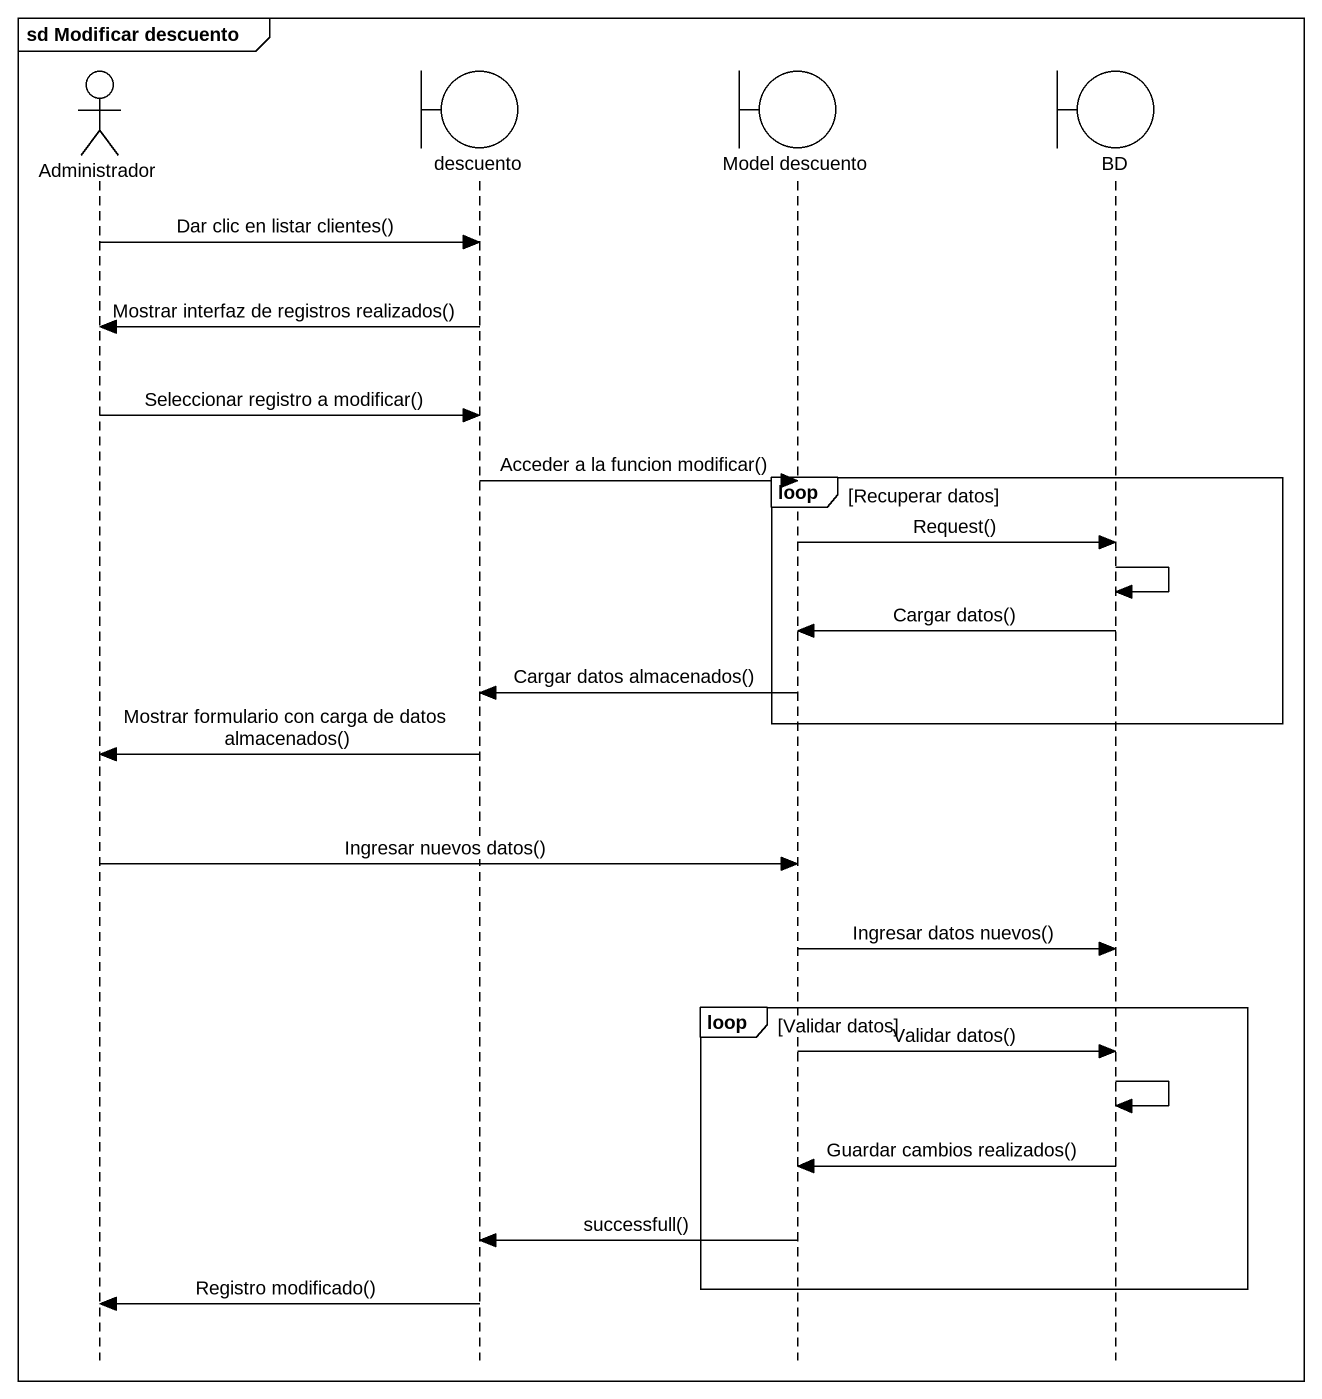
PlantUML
@startuml
mainframe sd Modificar descuento
hide footbox
actor Administrador
boundary descuento
boundary "Model descuento" as Model_descuento
boundary BD

Administrador -> descuento : Dar clic en listar clientes()
descuento -> Administrador : Mostrar interfaz de registros realizados()
Administrador -> descuento : Seleccionar registro a modificar()
loop Recuperar datos
  descuento -> Model_descuento : Acceder a la funcion modificar()
  Model_descuento -> BD : Request()
  BD -> BD
  BD -> Model_descuento : Cargar datos()
  Model_descuento -> descuento : Cargar datos almacenados()
end
descuento -> Administrador : Mostrar formulario con carga de datos almacenados()
Administrador -> Model_descuento : Ingresar nuevos datos()
Model_descuento -> BD : Ingresar datos nuevos()
loop Validar datos
  Model_descuento -> BD : Validar datos()
  BD -> BD
  BD -> Model_descuento : Guardar cambios realizados()
  Model_descuento -> descuento : successfull()
end
descuento -> Administrador : Registro modificado()
@enduml
